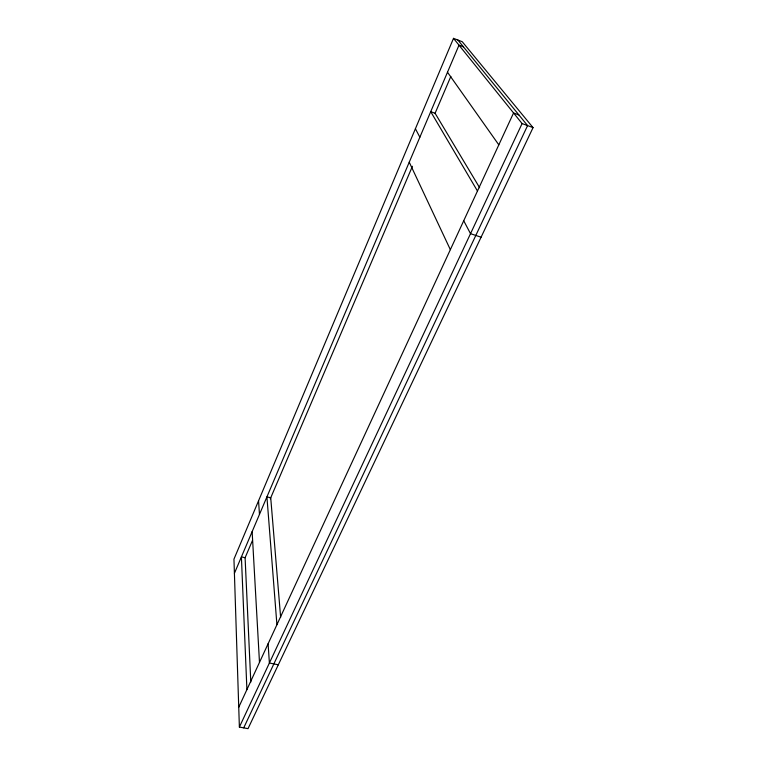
<?xml version="1.0" encoding="UTF-8"?>
<svg xmlns="http://www.w3.org/2000/svg" width="767" height="767" viewBox="0 0 767 767"><rect width="100%" height="100%" fill="white"/><g stroke="black" fill="none" stroke-linecap="round" stroke-linejoin="round"><path stroke-width="1.15" d="M453.518 38.35L233.954 559.143L239.381 727.078L248.029 728.65L533.046 127.629L462.261 41.744L453.518 38.35L522.097 123.564L533.046 127.629M234.414 573.332L459.002 45.167L463.469 46.892M250.799 682.074L245.095 557.734L252.516 540.38M270.291 498.809L412.425 166.286M434.947 113.612L450.843 76.422M238.738 707.27L513.564 112.96L518.914 114.964M239.381 727.078L522.097 123.564M243.714 727.864L527.581 125.596L457.889 40.047M278.306 664.807L269.39 663.014L268.105 643.772M245.095 557.734L241.404 556.89L246.907 689.619M481.082 237.204L470.516 233.676L463.719 220.743M447.487 72.232L498.818 144.848M479.634 187.733L435.09 113.267L430.718 111.675L477.467 191.021M415.407 128.741L419.856 137.216M409.242 162.182L450.354 249.658M280.636 617.368L270.722 497.793L266.926 496.863L276.916 624.721M258.556 500.784L259.467 514.417M252.142 531.646L259.486 662.41"/></g></svg>
